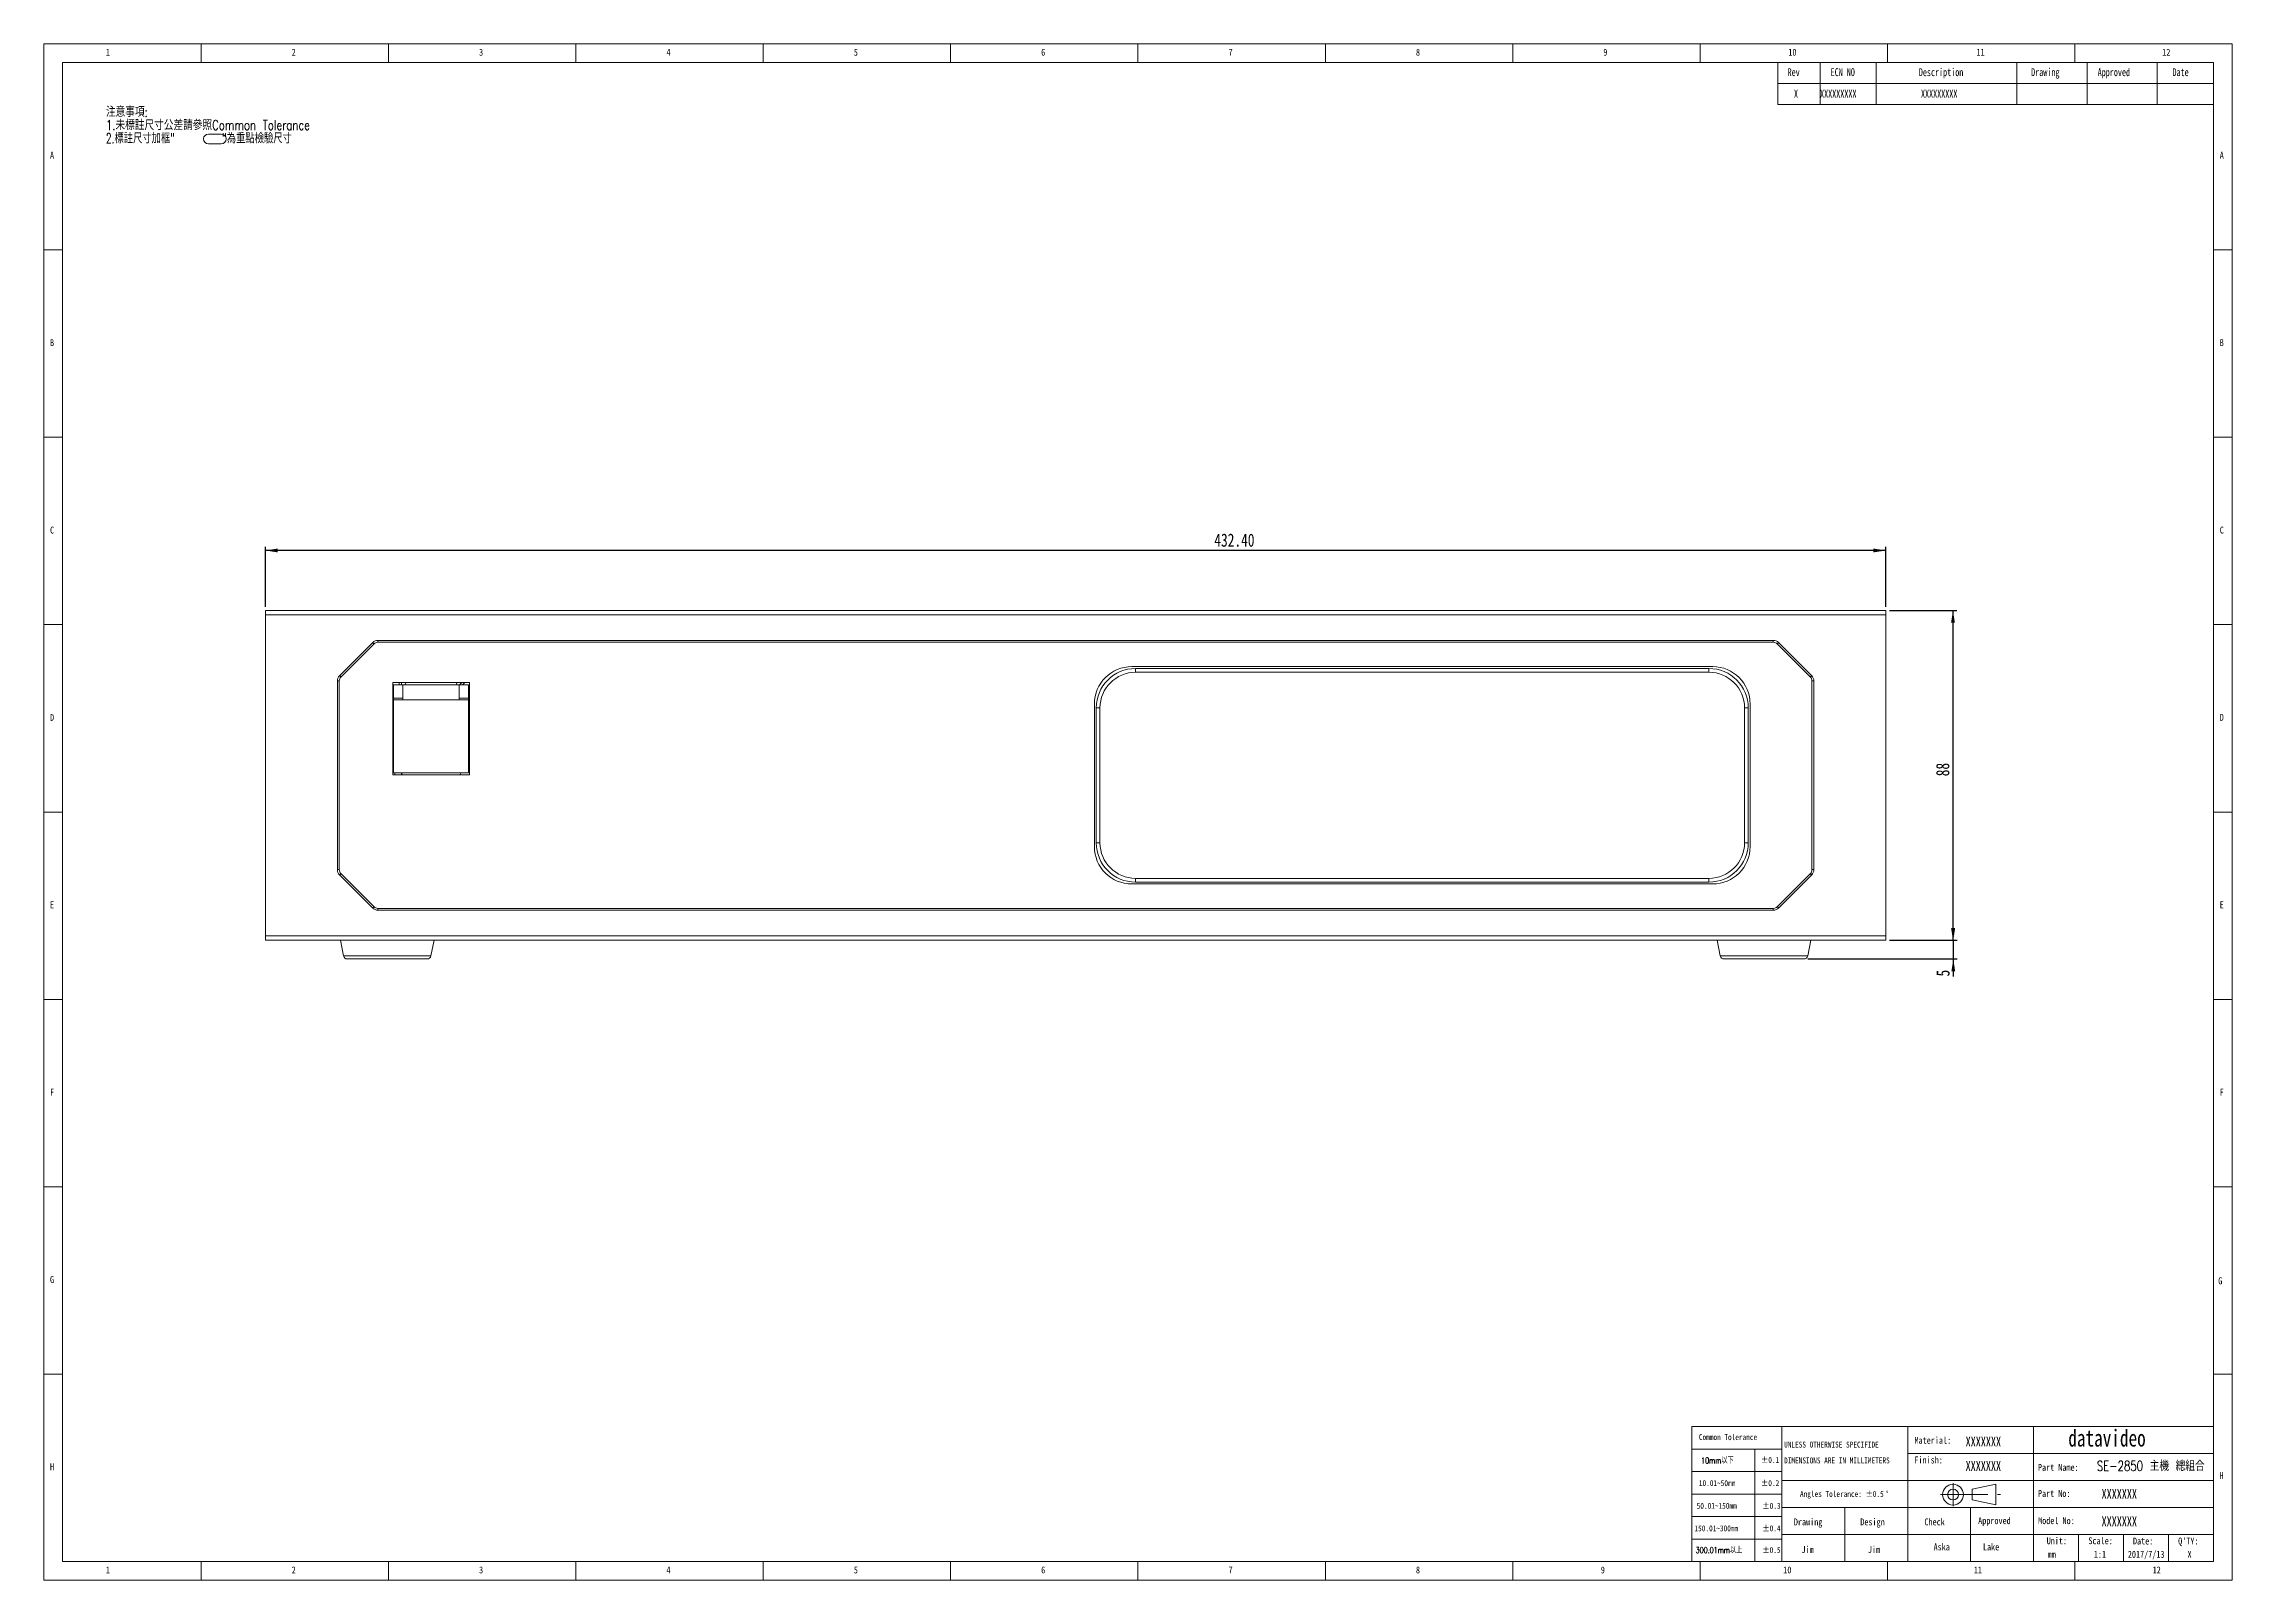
# Model space of a CAD drawing. Header units: millimetres. Extents: x 5 to 589, y 5 to 415.
import ezdxf

# ---------------------------------------------------------------- set-up
doc = ezdxf.new("R2010")
doc.units = ezdxf.units.MM
doc.linetypes.add('CENTERX2', pattern=[20.32, 12.7, -2.54, 2.54, -2.54])
doc.styles.add('SLDTEXTSTYLE0', font='TXT', dxfattribs={"width": 0.75})
doc.styles.add('SLDTEXTSTYLE1', font='TXT', dxfattribs={"width": 0.7})
doc.styles.add('SLDTEXTSTYLE2', font='TXT', dxfattribs={"width": 0.75, "bigfont": 'bigfont'})
doc.styles.add('SLDTEXTSTYLE3', font='TXT', dxfattribs={"width": 0.67, "bigfont": 'bigfont'})
doc.dimstyles.new('SLDDIMSTYLE0', dxfattribs={"dimtxt": 3.5, "dimasz": 3.302, "dimexe": 0, "dimexo": 0.0625, "dimgap": 0.875, "dimtad": 1, "dimrnd": 1e-09, "dimzin": 4, "dimdsep": 46, "dimtxsty": 'SLDTEXTSTYLE0', "dimsah": 1, "dimcen": 0.09, "dimadec": 0, "dimazin": 1, "dimtfac": 1, "dimtofl": 0, "dimtmove": 0, "dimatfit": 3, "dimfxl": 1, "dimfrac": 2, "dimtolj": 1, "dimtzin": 12, "dimarcsym": 0})
doc.dimstyles.new('SLDDIMSTYLE1', dxfattribs={"dimtxt": 3.5, "dimasz": 3.302, "dimexe": 0, "dimexo": 0.0625, "dimgap": 0.875, "dimtad": 1, "dimrnd": 1e-09, "dimzin": 12, "dimdsep": 46, "dimtxsty": 'SLDTEXTSTYLE0', "dimsah": 1, "dimcen": 0.09, "dimadec": 0, "dimazin": 3, "dimtfac": 1, "dimtofl": 0, "dimtmove": 0, "dimatfit": 3, "dimfxl": 1, "dimfrac": 2, "dimtolj": 1, "dimtzin": 12, "dimarcsym": 0})
doc.dimstyles.new('SLDDIMSTYLE2', dxfattribs={"dimtxt": 3.5, "dimasz": 3.302, "dimexe": 0, "dimexo": 0.0625, "dimgap": 0.875, "dimtad": 1, "dimrnd": 1e-09, "dimzin": 12, "dimdsep": 46, "dimtxsty": 'SLDTEXTSTYLE0', "dimsah": 1, "dimcen": 0.09, "dimadec": 0, "dimazin": 3, "dimtfac": 1, "dimtmove": 0, "dimatfit": 0, "dimfxl": 1, "dimfrac": 2, "dimtolj": 1, "dimtzin": 12, "dimarcsym": 0})

# ---------------------------------------------------------------- blocks, each defined once
blk = doc.blocks.new('SW_NOTE_0')
at = {"color": 0, "linetype": 'Continuous', "lineweight": 0, "attachment_point": 1}
for s, insert, char_height, style in [('Angles Tolerance: ±0.5', (0, 2.05), 1.5875, 'SLDTEXTSTYLE0'), ('°', (22.95, 2.09), 1.59, 'SLDTEXTSTYLE1')]:
    blk.add_mtext(s, dxfattribs=dict(at, insert=insert, char_height=char_height, style=style))
blk = doc.blocks.new('SW_NOTE_1')
at = {"color": 0, "linetype": 'Continuous', "lineweight": 0, "char_height": 1.5875, "attachment_point": 1, "style": 'SLDTEXTSTYLE0'}
for s, insert in [('UNLESS OTHERWISE SPECIFIDE', (0, 2.05)), ('DIMENSIONS ARE IN MILLIMETERS', (0, -2.19))]:
    blk.add_mtext(s, dxfattribs=dict(at, insert=insert))
blk = doc.blocks.new('SW_NOTE_2')
at = {"color": 0, "linetype": 'Continuous', "lineweight": 0, "attachment_point": 1}
for s, insert, char_height, style in [('注意事項:', (0, 3.41), 2.646, 'SLDTEXTSTYLE2'), ('1.未標註尺寸公差請參照Common Tolerance', (0, -0.12), 2.6458, 'SLDTEXTSTYLE2'), ('2.標註尺寸加框"        "為重點檢驗尺寸', (0, -3.64), 2.6458, 'SLDTEXTSTYLE3')]:
    blk.add_mtext(s, dxfattribs=dict(at, insert=insert, char_height=char_height, style=style))
blk = doc.blocks.new('_D')
for p, q in [((64.16, 264.79), (64.16, 280.79)), ((496.56, 264.79), (496.56, 280.79)), ((496.56, 279.79), (64.16, 279.79))]:
    blk.add_line(p, q)
for points in [[(64.16, 279.79), (67.46, 279.28), (67.46, 280.3)], [(496.56, 279.79), (493.25, 280.3), (493.25, 279.28)]]:
    blk.add_solid(points)
at = {"insert": (317.37, 284.3), "char_height": 3.5, "attachment_point": 1, "style": 'SLDTEXTSTYLE0'}
blk.add_mtext('432.40', dxfattribs=at)
blk = doc.blocks.new('_D_1')
for p, q in [((497.56, 263.79), (515.48, 263.79)), ((514.48, 263.79), (514.48, 175.79)), ((497.56, 175.79), (515.48, 175.79))]:
    blk.add_line(p, q)
for points in [[(514.48, 263.79), (513.97, 260.49), (514.99, 260.49)], [(514.48, 175.79), (514.99, 179.09), (513.97, 179.09)]]:
    blk.add_solid(points)
at = {"insert": (509.97, 219.54), "char_height": 3.5, "attachment_point": 1, "rotation": 90, "style": 'SLDTEXTSTYLE0'}
blk.add_mtext('88', dxfattribs=at)
blk = doc.blocks.new('_D_2')
for p, q in [((514.57, 175.79), (514.57, 182.14)), ((497.56, 175.79), (515.57, 175.79)), ((514.57, 175.79), (514.57, 170.79)), ((475.74, 170.79), (515.57, 170.79)), ((514.57, 170.79), (514.57, 166.11))]:
    blk.add_line(p, q)
for points in [[(514.57, 175.79), (515.07, 179.09), (514.06, 179.09)], [(514.57, 170.79), (514.06, 167.49), (515.07, 167.49)]]:
    blk.add_solid(points)
at = {"insert": (510.06, 166.11), "char_height": 3.5, "attachment_point": 1, "rotation": 90, "style": 'SLDTEXTSTYLE0'}
blk.add_mtext('5', dxfattribs=at)

msp = doc.modelspace()

# ---------------------------------------------------------------- linework, layer by layer
at = {"color": 7, "linetype": 'Continuous', "lineweight": 0}
for p, q in [((589, 415), (5, 415)), ((5, 415), (5, 5)), ((47, 410), (47, 415)), ((97, 415), (97, 410)), ((147, 410), (147, 415)), ((197, 415), (197, 410)), ((247, 410), (247, 415)), ((297, 415), (297, 410)), ((347, 410), (347, 415)), ((397, 415), (397, 410)), ((447, 410), (447, 415)), ((497, 415), (497, 410)), ((547, 410), (547, 415)), ((589, 5), (589, 415)), ((584, 410), (10, 410)), ((10, 410), (10, 10)), ((467.75, 410), (569, 410)), ((467.75, 410), (467.75, 398.75)), ((479, 410), (479, 398.75)), ((486.5, 410), (569, 410)), ((494, 410), (494, 398.75)), ((531.5, 410), (531.5, 398.75)), ((550.25, 410), (550.25, 398.75)), ((569, 398.75), (569, 410)), ((569, 410), (584, 410)), ((584, 10), (584, 410)), ((584, 398.75), (584, 410)), ((467.75, 404.375), (584, 404.375)), ((467.75, 398.75), (584, 398.75)), ((10, 360), (5, 360)), ((584, 360), (589, 360)), ((5, 310), (10, 310)), ((589, 310), (584, 310)), ((10, 260), (5, 260)), ((584, 260), (589, 260)), ((5, 210), (10, 210)), ((589, 210), (584, 210)), ((10, 160), (5, 160)), ((584, 160), (589, 160)), ((5, 110), (10, 110)), ((589, 110), (584, 110)), ((10, 60), (5, 60)), ((584, 60), (589, 60)), ((444.8, 46), (444.8, 10)), ((468.8, 46), (444.8, 46)), ((468.8, 46), (536, 46)), ((468.8, 46), (468.8, 24.4)), ((468.8, 24.4), (468.8, 46)), ((468.8, 46), (468.8, 10)), ((502.4, 24.4), (502.4, 46)), ((536, 46), (584, 46)), ((536, 46), (536, 10)), ((584, 46), (584, 10)), ((468.8, 40), (444.8, 40)), ((461.6, 40), (461.6, 10)), ((536, 38.8), (502.4, 38.8)), ((536, 38.8), (584, 38.8)), ((468.8, 34), (444.8, 34)), ((536, 31.6), (468.8, 31.6)), ((519.561, 29.31), (525.909, 30.617)), ((519.561, 29.31), (519.561, 26.43)), ((525.909, 30.617), (525.909, 25.123)), ((536, 31.6), (584, 31.6)), ((468.8, 28), (444.8, 28)), ((468.8, 10), (468.8, 24.4)), ((468.8, 10), (468.8, 24.4)), ((536, 24.4), (468.8, 24.4)), ((468.8, 17.2), (468.8, 24.4)), ((485.6, 10), (485.6, 24.4)), ((502.4, 17.2), (502.4, 24.4)), ((519.2, 17.2), (519.2, 24.4)), ((519.561, 26.43), (525.909, 25.123)), ((536, 24.4), (584, 24.4)), ((468.8, 22), (444.8, 22)), ((468.8, 16), (444.8, 16)), ((468.8, 17.2), (536, 17.2)), ((468.8, 17.2), (468.8, 10)), ((502.4, 17.2), (502.4, 10)), ((519.2, 17.2), (519.2, 10)), ((536, 17.2), (584, 17.2)), ((548, 17.2), (548, 10)), ((560, 17.2), (560, 10)), ((572, 17.2), (572, 10)), ((10, 10), (584, 10)), ((47, 5), (47, 10)), ((97, 10), (97, 5)), ((147, 5), (147, 10)), ((197, 10), (197, 5)), ((247, 5), (247, 10)), ((297, 5), (297, 10)), ((347, 5), (347, 10)), ((397, 10), (397, 5)), ((444.8, 10), (519.2, 10)), ((447, 10), (447, 5)), ((497, 10), (497, 5)), ((519.2, 10), (584, 10)), ((547, 10), (547, 5)), ((5, 5), (589, 5))]:
    msp.add_line(p, q, dxfattribs=at)
at = {"color": 7, "linetype": 'Continuous', "lineweight": 0, "true_color": 0xffffff}
for p, q in [((47.649, 389.619), (47.649, 389.617)), ((48.948, 390.918), (52.35, 390.918)), ((48.948, 388.318), (52.35, 388.318)), ((53.649, 389.619), (53.649, 389.617))]:
    msp.add_line(p, q, dxfattribs=at)
at = {"color": 7, "linetype": 'Continuous', "lineweight": 15}
for p, q in [((496.557, 263.79), (64.157, 263.79)), ((64.157, 262.59), (64.157, 263.79)), ((496.557, 262.59), (496.557, 263.79)), ((496.557, 262.59), (64.157, 262.59)), ((64.157, 176.99), (64.157, 262.59)), ((496.557, 176.99), (496.557, 262.59)), ((83.942, 246.376), (92.771, 255.204)), ((93.124, 254.85), (84.296, 246.022)), ((94.185, 255.29), (94.185, 255.79)), ((466.528, 255.79), (94.185, 255.79)), ((466.528, 255.29), (94.185, 255.29)), ((466.528, 255.29), (466.528, 255.79)), ((476.417, 246.022), (467.589, 254.85)), ((467.942, 255.204), (476.771, 246.376)), ((450.357, 248.79), (295.357, 248.79)), ((296.357, 247.29), (296.357, 248.29)), ((296.357, 248.29), (449.357, 248.29)), ((449.357, 247.29), (296.357, 247.29)), ((449.357, 247.29), (449.357, 248.29)), ((83.357, 244.961), (83.857, 244.961)), ((83.357, 244.961), (83.357, 194.618)), ((83.857, 244.961), (83.857, 194.618)), ((118.607, 244.54), (98.107, 244.54)), ((98.107, 244.54), (98.107, 219.94)), ((98.355, 243.917), (98.355, 240.417)), ((100.855, 243.917), (98.355, 243.917)), ((100.855, 240.417), (98.355, 240.417)), ((98.355, 240.417), (98.355, 239.917)), ((98.355, 220.417), (98.355, 239.917)), ((118.355, 239.917), (98.355, 239.917)), ((99.857, 244.54), (99.857, 243.917)), ((100.457, 244.54), (100.457, 243.917)), ((100.855, 243.917), (115.855, 243.917)), ((100.855, 239.917), (100.855, 243.917)), ((101.675, 244.54), (101.377, 243.917)), ((115.333, 243.917), (115.034, 244.54)), ((115.855, 239.917), (115.855, 243.917)), ((115.855, 243.917), (118.355, 243.917)), ((115.855, 240.417), (118.355, 240.417)), ((116.518, 244.54), (115.896, 243.917)), ((117.366, 244.54), (116.744, 243.917)), ((118.355, 240.417), (118.355, 243.917)), ((118.607, 242.04), (118.355, 241.895)), ((118.355, 239.917), (118.355, 240.417)), ((118.355, 239.917), (118.355, 220.417)), ((118.355, 239.585), (118.607, 239.731)), ((118.607, 219.94), (118.607, 244.54)), ((476.857, 194.618), (476.857, 244.961)), ((476.857, 244.961), (477.357, 244.961)), ((477.357, 194.618), (477.357, 244.961)), ((98.355, 237.616), (98.107, 237.099)), ((118.607, 237.092), (118.355, 237.616)), ((285.357, 238.79), (285.357, 200.79)), ((286.857, 237.79), (285.857, 237.79)), ((285.857, 201.79), (285.857, 237.79)), ((286.857, 237.79), (286.857, 201.79)), ((458.857, 201.79), (458.857, 237.79)), ((458.857, 237.79), (459.857, 237.79)), ((459.857, 237.79), (459.857, 201.79)), ((460.357, 200.79), (460.357, 238.79)), ((98.107, 224.468), (98.355, 224.038)), ((118.355, 224.038), (118.607, 224.474)), ((98.107, 219.94), (118.607, 219.94)), ((118.355, 220.417), (98.355, 220.417)), ((98.657, 219.94), (98.657, 220.417)), ((100.445, 220.417), (100.721, 219.94)), ((100.457, 219.94), (100.457, 220.398)), ((115.989, 219.94), (116.265, 220.417)), ((285.857, 201.79), (286.857, 201.79)), ((459.857, 201.79), (458.857, 201.79)), ((83.357, 194.618), (83.857, 194.618)), ((92.771, 184.376), (83.942, 193.204)), ((84.296, 193.558), (93.124, 184.729)), ((467.589, 184.729), (476.417, 193.558)), ((476.771, 193.204), (467.942, 184.376)), ((476.857, 194.618), (477.357, 194.618)), ((295.357, 190.79), (450.357, 190.79)), ((296.357, 192.29), (449.357, 192.29)), ((296.357, 191.29), (296.357, 192.29)), ((449.357, 191.29), (296.357, 191.29)), ((449.357, 191.29), (449.357, 192.29)), ((94.185, 183.79), (94.185, 184.29)), ((94.185, 184.29), (466.528, 184.29)), ((94.185, 183.79), (466.528, 183.79)), ((466.528, 183.79), (466.528, 184.29)), ((496.557, 176.99), (64.157, 176.99)), ((64.157, 175.79), (64.157, 176.99)), ((496.557, 175.79), (64.157, 175.79)), ((84.157, 175.79), (84.996, 171.594)), ((108.317, 171.594), (109.157, 175.79)), ((152.347, 175.79), (152.347, 175.78)), ((157.347, 175.78), (152.347, 175.78)), ((157.347, 175.78), (157.347, 175.79)), ((292.347, 175.79), (292.347, 175.78)), ((297.347, 175.78), (292.347, 175.78)), ((297.347, 175.78), (297.347, 175.79)), ((432.347, 175.79), (432.347, 175.78)), ((437.347, 175.78), (432.347, 175.78)), ((437.347, 175.78), (437.347, 175.79)), ((451.557, 175.79), (452.396, 171.594)), ((475.717, 171.594), (476.557, 175.79)), ((496.557, 175.79), (496.557, 176.99)), ((96.657, 170.79), (85.976, 170.79)), ((107.337, 170.79), (96.657, 170.79)), ((464.057, 170.79), (453.376, 170.79)), ((474.737, 170.79), (464.057, 170.79))]:
    msp.add_line(p, q, dxfattribs=at)
at = {"color": 8, "linetype": 'Continuous', "lineweight": 15}
for p, q in [((84.996, 171.594), (108.317, 171.594)), ((452.396, 171.594), (475.717, 171.594))]:
    msp.add_line(p, q, dxfattribs=at)
at = {"color": 7, "linetype": 'CENTERX2', "lineweight": 0}
for p, q in [((514.494, 30.921), (514.494, 24.762)), ((511.116, 27.842), (527.187, 27.87))]:
    msp.add_line(p, q, dxfattribs=at)
at = {"color": 7, "linetype": 'Continuous', "lineweight": 15, "flags": 128}
for points in [[(93.124, 254.85), (93.055, 254.919), (92.989, 254.986), (92.928, 255.047), (92.874, 255.101), (92.83, 255.144), (92.798, 255.177), (92.778, 255.197), (92.771, 255.204)], [(467.589, 254.85), (467.658, 254.919), (467.724, 254.986), (467.785, 255.047), (467.839, 255.101), (467.883, 255.144), (467.915, 255.177), (467.936, 255.197), (467.942, 255.204)], [(84.296, 246.022), (84.227, 246.091), (84.161, 246.157), (84.1, 246.219), (84.046, 246.272), (84.002, 246.316), (83.969, 246.349), (83.949, 246.369), (83.942, 246.376)], [(476.417, 246.022), (476.486, 246.091), (476.553, 246.157), (476.614, 246.219), (476.667, 246.272), (476.711, 246.316), (476.744, 246.349), (476.764, 246.369), (476.771, 246.376)], [(83.942, 193.204), (83.949, 193.211), (83.969, 193.231), (84.002, 193.264), (84.046, 193.308), (84.1, 193.361), (84.161, 193.422), (84.227, 193.489), (84.296, 193.558)], [(476.771, 193.204), (476.764, 193.211), (476.744, 193.231), (476.711, 193.264), (476.667, 193.308), (476.614, 193.361), (476.553, 193.422), (476.486, 193.489), (476.417, 193.558)], [(92.771, 184.376), (92.778, 184.382), (92.798, 184.403), (92.83, 184.435), (92.874, 184.479), (92.928, 184.533), (92.989, 184.594), (93.055, 184.66), (93.124, 184.729)], [(467.942, 184.376), (467.936, 184.382), (467.915, 184.403), (467.883, 184.435), (467.839, 184.479), (467.785, 184.533), (467.724, 184.594), (467.658, 184.66), (467.589, 184.729)]]:
    msp.add_lwpolyline(points, dxfattribs=at)
at = {"color": 7, "linetype": 'Continuous', "lineweight": 0}
for centre, radius in [((514.494, 27.842), 2.775), ((514.494, 27.857), 1.44)]:
    msp.add_circle(centre, radius, dxfattribs=at)
at = {"color": 7, "linetype": 'Continuous', "lineweight": 0, "true_color": 0xffffff}
for centre, start, end in [((48.948, 389.619), 90, 180), ((48.948, 389.617), 180, 270), ((52.35, 389.619), 0, 90), ((52.35, 389.617), 270, 0)]:
    msp.add_arc(centre, 1.299, start, end, dxfattribs=at)
at = {"color": 7, "linetype": 'Continuous', "lineweight": 15}
for centre, radius, start, end in [((94.185, 253.79), 2, 90, 135), ((94.185, 253.79), 1.5, 90, 135), ((466.528, 253.79), 2, 45, 90), ((466.528, 253.79), 1.5, 45, 90), ((85.357, 244.961), 2, 135, 180), ((85.357, 244.961), 1.5, 135, 180), ((295.357, 238.79), 10, 90, 180), ((296.357, 237.79), 10.5, 90, 180), ((296.357, 237.79), 9.5, 90, 180), ((449.357, 237.79), 10.5, 0, 90), ((449.357, 237.79), 9.5, 0, 90), ((450.357, 238.79), 10, 0, 90), ((475.357, 244.961), 1.5, 0, 45), ((475.357, 244.961), 2, 0, 45), ((295.357, 200.79), 10, 180, 270), ((296.357, 201.79), 10.5, 180, 270), ((296.357, 201.79), 9.5, 180, 270), ((449.357, 201.79), 9.5, 270, 0), ((449.357, 201.79), 10.5, 270, 0), ((450.357, 200.79), 10, 270, 0), ((85.357, 194.618), 2, 180, 225), ((85.357, 194.618), 1.5, 180, 225), ((475.357, 194.618), 1.5, 315, 0), ((475.357, 194.618), 2, 315, 0), ((94.185, 185.79), 2, 225, 270), ((94.185, 185.79), 1.5, 225, 270), ((466.528, 185.79), 1.5, 270, 315), ((466.528, 185.79), 2, 270, 315), ((85.976, 171.79), 1, 191.309932, 270), ((107.337, 171.79), 1, 270, 348.690068), ((453.376, 171.79), 1, 191.309932, 270), ((474.737, 171.79), 1, 270, 348.690068)]:
    msp.add_arc(centre, radius, start, end, dxfattribs=at)

# ---------------------------------------------------------------- block references
at = {"color": 7, "linetype": 'Continuous', "lineweight": 0}
for name, p in [('SW_NOTE_2', (21.581, 394.743)), ('SW_NOTE_1', (469.423, 39.944)), ('SW_NOTE_0', (473.653, 26.771))]:
    msp.add_blockref(name, p, dxfattribs=at)

# ---------------------------------------------------------------- texts
at = {"color": 7, "linetype": 'Continuous', "lineweight": 0, "attachment_point": 1}
for s, insert, char_height, style in [('1', (21.583, 413.668), 1.852, 'SLDTEXTSTYLE0'), ('2', (71.167, 413.668), 1.852, 'SLDTEXTSTYLE0'), ('3', (121.167, 413.668), 1.852, 'SLDTEXTSTYLE0'), ('4', (171.167, 413.668), 1.852, 'SLDTEXTSTYLE0'), ('5', (221.167, 413.668), 1.852, 'SLDTEXTSTYLE0'), ('6', (271.167, 413.668), 1.852, 'SLDTEXTSTYLE0'), ('7', (321.167, 413.668), 1.852, 'SLDTEXTSTYLE0'), ('8', (371.167, 413.668), 1.852, 'SLDTEXTSTYLE0'), ('9', (421.167, 413.668), 1.852, 'SLDTEXTSTYLE0'), ('10', (470.542, 413.668), 1.8521, 'SLDTEXTSTYLE0'), ('11', (520.75, 413.668), 1.8521, 'SLDTEXTSTYLE0'), ('12', (570.333, 413.668), 1.8521, 'SLDTEXTSTYLE0'), ('Rev', (470.35, 408.482), 2.1167, 'SLDTEXTSTYLE0'), ('ECN NO', (481.826, 408.482), 2.1167, 'SLDTEXTSTYLE0'), ('Description', (505.365, 408.482), 2.11667, 'SLDTEXTSTYLE0'), ('Drawing', (535.337, 408.482), 2.1167, 'SLDTEXTSTYLE0'), ('Approved', (553.094, 408.482), 2.1167, 'SLDTEXTSTYLE0'), ('Date', (573.052, 408.482), 2.1167, 'SLDTEXTSTYLE0'), ('X', (472.047, 402.73), 2.117, 'SLDTEXTSTYLE0'), ('XXXXXXXXX', (479.013, 402.73), 2.1167, 'SLDTEXTSTYLE0'), ('XXXXXXXXX', (505.942, 402.73), 2.1167, 'SLDTEXTSTYLE0'), ('A', (6.667, 386.168), 1.852, 'SLDTEXTSTYLE0'), ('A', (585.667, 386.168), 1.852, 'SLDTEXTSTYLE0'), ('B', (6.667, 336.168), 1.852, 'SLDTEXTSTYLE0'), ('B', (585.667, 336.168), 1.852, 'SLDTEXTSTYLE0'), ('C', (6.667, 286.168), 1.852, 'SLDTEXTSTYLE0'), ('C', (585.667, 286.168), 1.852, 'SLDTEXTSTYLE0'), ('D', (6.667, 236.168), 1.852, 'SLDTEXTSTYLE0'), ('D', (585.667, 236.168), 1.852, 'SLDTEXTSTYLE0'), ('E', (6.667, 186.168), 1.852, 'SLDTEXTSTYLE0'), ('E', (585.667, 186.168), 1.852, 'SLDTEXTSTYLE0'), ('F', (6.667, 136.168), 1.852, 'SLDTEXTSTYLE0'), ('F', (585.667, 136.168), 1.852, 'SLDTEXTSTYLE0'), ('G', (6.667, 86.168), 1.852, 'SLDTEXTSTYLE0'), ('G', (585.252, 85.823), 1.852, 'SLDTEXTSTYLE0'), ('Common Tolerance', (446.674, 43.987), 1.5875, 'SLDTEXTSTYLE0'), ('Material:', (504.213, 43.262), 1.8521, 'SLDTEXTSTYLE0'), ('XXXXXXX', (517.856, 43.332), 2.6458, 'SLDTEXTSTYLE0'), ('datavideo', (545.261, 45.174), 4.4979, 'SLDTEXTSTYLE0'), ('H', (6.667, 36.168), 1.852, 'SLDTEXTSTYLE0'), ('10mm以下', (447.26, 37.757), 1.5875, 'SLDTEXTSTYLE2'), ('±0.1', (463.256, 37.877), 1.5875, 'SLDTEXTSTYLE0'), ('Finish:', (504.181, 38.02), 1.8521, 'SLDTEXTSTYLE0'), ('XXXXXXX', (517.856, 36.835), 2.6458, 'SLDTEXTSTYLE0'), ('Part Name:', (537.147, 36.046), 1.8521, 'SLDTEXTSTYLE0'), ('SE-2850 主機 總組合', (552.873, 36.835), 2.64583, 'SLDTEXTSTYLE2'), ('10.01~50mm', (446.674, 31.708), 1.5875, 'SLDTEXTSTYLE0'), ('±0.2', (463.256, 31.708), 1.5875, 'SLDTEXTSTYLE0'), ('XXXXXXX', (554.133, 29.368), 2.6458, 'SLDTEXTSTYLE0'), ('H', (585.616, 33.843), 1.852, 'SLDTEXTSTYLE0'), ('50.01~150mm', (446.087, 25.643), 1.5875, 'SLDTEXTSTYLE0'), ('±0.3', (463.616, 25.643), 1.5875, 'SLDTEXTSTYLE0'), ('Part No:', (537.147, 29.08), 1.8521, 'SLDTEXTSTYLE0'), ('150.01~300mm', (445.501, 19.638), 1.5875, 'SLDTEXTSTYLE0'), ('±0.4', (463.616, 19.638), 1.5875, 'SLDTEXTSTYLE0'), ('Drawing', (472.016, 21.491), 1.8521, 'SLDTEXTSTYLE0'), ('Design', (489.741, 21.491), 1.8521, 'SLDTEXTSTYLE0'), ('Check', (506.855, 21.491), 1.8521, 'SLDTEXTSTYLE0'), ('Approved', (521.197, 21.821), 1.8521, 'SLDTEXTSTYLE0'), ('Model No:', (537.195, 21.821), 1.8521, 'SLDTEXTSTYLE0'), ('XXXXXXX', (554.133, 22.025), 2.6458, 'SLDTEXTSTYLE0'), ('300.01mm以上', (445.785, 13.843), 1.5875, 'SLDTEXTSTYLE2'), ('±0.5', (463.616, 13.843), 1.5875, 'SLDTEXTSTYLE0'), ('Jim', (474.046, 14.106), 1.8521, 'SLDTEXTSTYLE0'), ('Jim', (491.771, 14.106), 1.8521, 'SLDTEXTSTYLE0'), ('Aska', (509.307, 14.813), 1.8521, 'SLDTEXTSTYLE0'), ('Lake', (522.478, 14.813), 1.8521, 'SLDTEXTSTYLE0'), ('Unit:', (539.475, 16.464), 1.8521, 'SLDTEXTSTYLE0'), ('mm', (539.727, 12.838), 1.8521, 'SLDTEXTSTYLE0'), ('Scale:', (550.623, 16.464), 1.8521, 'SLDTEXTSTYLE0'), ('1:1', (552.076, 12.838), 1.8521, 'SLDTEXTSTYLE0'), ('2017/7/13', (561.145, 12.838), 1.8521, 'SLDTEXTSTYLE0'), ('Date:', (562.505, 16.395), 1.8521, 'SLDTEXTSTYLE0'), ("Q'TY:", (574.569, 16.395), 1.8521, 'SLDTEXTSTYLE0'), ('X', (577.072, 12.838), 1.852, 'SLDTEXTSTYLE0'), ('1', (21.583, 8.668), 1.852, 'SLDTEXTSTYLE0'), ('2', (71.167, 8.668), 1.852, 'SLDTEXTSTYLE0'), ('3', (121.167, 8.668), 1.852, 'SLDTEXTSTYLE0'), ('4', (171.167, 8.668), 1.852, 'SLDTEXTSTYLE0'), ('5', (221.167, 8.668), 1.852, 'SLDTEXTSTYLE0'), ('6', (271.167, 8.668), 1.852, 'SLDTEXTSTYLE0'), ('7', (321.167, 8.668), 1.852, 'SLDTEXTSTYLE0'), ('8', (371.167, 8.668), 1.852, 'SLDTEXTSTYLE0'), ('9', (420.49, 8.668), 1.852, 'SLDTEXTSTYLE0'), ('10', (469.188, 8.668), 1.8521, 'SLDTEXTSTYLE0'), ('11', (520.054, 8.668), 1.8521, 'SLDTEXTSTYLE0'), ('12', (567.772, 8.668), 1.8521, 'SLDTEXTSTYLE0')]:
    msp.add_mtext(s, dxfattribs=dict(at, insert=insert, char_height=char_height, style=style))

# ---------------------------------------------------------------- dimensions: what is measured, and where the dimension line sits
dim = msp.add_linear_dim(base=(64.157, 279.79), p1=(496.557, 263.79), p2=(64.157, 263.79), dimstyle='SLDDIMSTYLE0')
dim.commit()
dim.dimension.update_dxf_attribs({"geometry": '_D', "text_midpoint": (324.478, 279.79), "dimtype": 160})
for base, p1, p2, dimstyle, picture, middle in [((514.479, 175.79), (496.557, 263.79), (496.557, 175.79), 'SLDDIMSTYLE1', '_D_1', (514.479, 222.121)), ((514.567, 170.79), (496.557, 175.79), (474.737, 170.79), 'SLDDIMSTYLE2', '_D_2', (514.567, 167.4))]:
    dim = msp.add_linear_dim(base=base, p1=p1, p2=p2, angle=90, dimstyle=dimstyle)
    dim.commit()
    dim.dimension.update_dxf_attribs({"geometry": picture, "text_midpoint": middle, "dimtype": 160})

doc.saveas('drawing.dxf')
